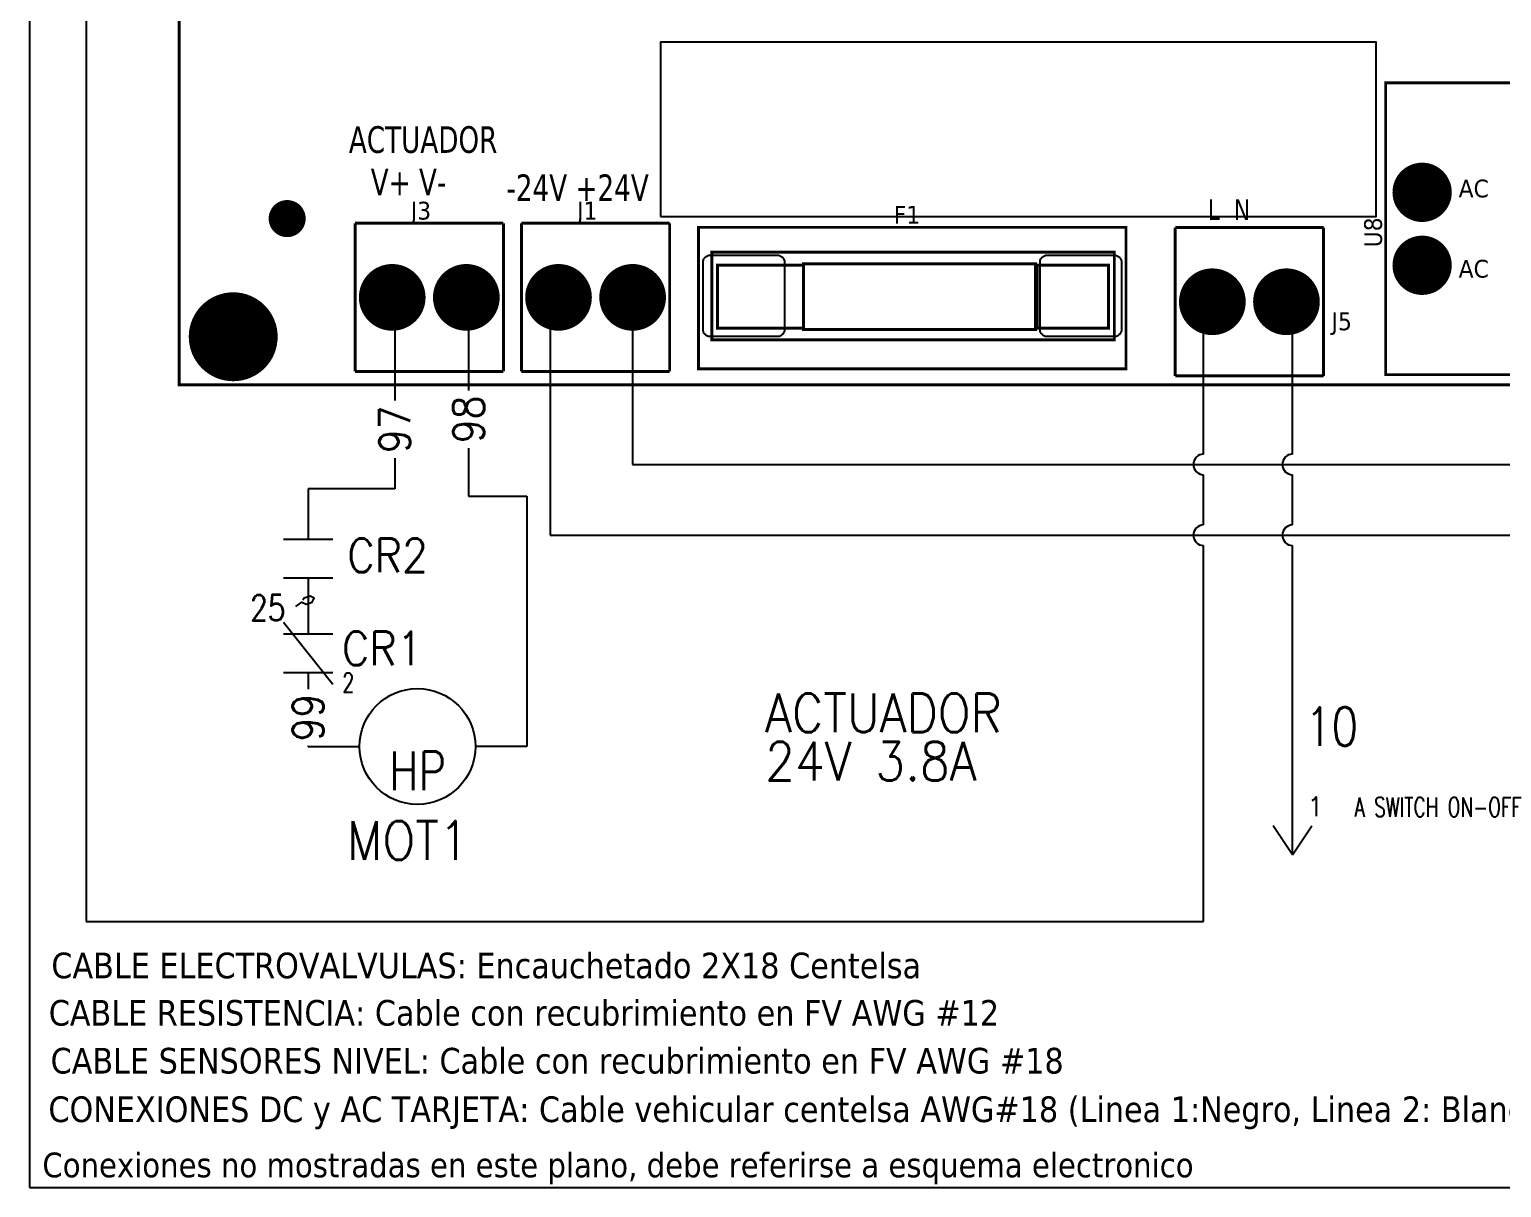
# Model space of a CAD drawing. Header units: millimetres. Extents: x 123.5 to 144.3, y 105.4 to 121.6.
# Drawn here: x 123.51 to 130.66, y 105.41 to 111.03 of the extents above; entities that cross this region are included whole.
import ezdxf
from ezdxf.enums import TextEntityAlignment as Align

# ---------------------------------------------------------------- set-up
doc = ezdxf.new("R2010")
doc.units = ezdxf.units.MM
for name, color, linetype in [('DESC', 250, 'Continuous'), ('MISC', 7, 'Continuous'), ('SYMS', 7, 'Continuous'), ('TAGS', 250, 'Continuous'), ('TERMS', 250, 'Continuous'), ('WIREFIXED', 7, 'Continuous'), ('WIRES', 7, 'Continuous'), ('XREFCHILD', 134, 'Continuous')]:
    doc.layers.add(name, color=color, linetype=linetype)
doc.layers.add('WIRENO', color=7, linetype='Continuous', true_color=0x000000)
doc.styles.add('SLDTEXTSTYLE0', font='tahoma.ttf')
doc.styles.get("Standard").update_dxf_attribs({"font": 'tahoma.ttf'})
doc.styles.add('WD', font='romans.shx')

# ---------------------------------------------------------------- blocks, each defined once
blk = doc.blocks.new('EPAD')
at = {"const_width": 0.5}
blk.add_lwpolyline([(-0.25, 0, 1), (0.25, 0, 1)], format="xyb", close=True, dxfattribs=at)
blk = doc.blocks.new('PuenteH')
at = {"const_width": 0.008}
for points in [[(129.5616, 112.228), (137.6285, 112.228), (137.6285, 116.1374), (129.5616, 116.1374), (129.5616, 112.228)], [(129.5616, 112.228), (137.6285, 112.228), (137.6285, 116.1374), (129.5616, 116.1374), (129.5616, 112.228)], [(129.5616, 112.228), (137.6285, 112.228), (137.6285, 116.1374), (129.5616, 116.1374), (129.5616, 112.228)], [(132.8175, 112.2556), (134.1561, 112.2556), (134.1561, 113.043), (132.8175, 113.043), (132.8175, 112.2556)], [(132.8175, 112.2556), (134.1561, 112.2556), (134.1561, 113.043), (132.8175, 113.043), (132.8175, 112.2556)], [(132.8175, 112.2556), (134.1561, 112.2556), (134.1561, 113.043), (132.8175, 113.043), (132.8175, 112.2556)], [(130.0364, 112.6642), (130.0364, 112.2642)], [(130.0364, 112.6642), (130.4364, 112.6642)], [(130.0364, 112.6642), (130.0364, 112.2642)], [(130.0364, 112.6642), (130.4364, 112.6642)], [(130.0364, 112.6642), (130.0364, 112.2642)], [(130.0364, 112.6642), (130.4364, 112.6642)], [(130.4364, 112.6642), (130.4364, 112.2642)], [(130.4364, 112.6642), (130.4364, 112.2642)], [(130.4364, 112.6642), (130.4364, 112.2642)], [(130.4852, 112.6642), (130.4852, 112.2642)], [(130.4852, 112.6642), (130.8852, 112.6642)], [(130.4852, 112.6642), (130.4852, 112.2642)], [(130.4852, 112.6642), (130.8852, 112.6642)], [(130.4852, 112.6642), (130.4852, 112.2642)], [(130.4852, 112.6642), (130.8852, 112.6642)], [(130.8852, 112.6642), (130.8852, 112.2642)], [(130.8852, 112.6642), (130.8852, 112.2642)], [(130.8852, 112.6642), (130.8852, 112.2642)], [(130.9632, 112.2713), (132.1167, 112.2713), (132.1167, 112.6532), (130.9632, 112.6532), (130.9632, 112.2713)], [(130.9632, 112.2713), (132.1167, 112.2713), (132.1167, 112.6532), (130.9632, 112.6532), (130.9632, 112.2713)], [(130.9632, 112.2713), (132.1167, 112.2713), (132.1167, 112.6532), (130.9632, 112.6532), (130.9632, 112.2713)], [(132.2498, 112.2524), (132.2498, 112.6524)], [(132.6498, 112.6524), (132.2498, 112.6524)], [(132.2498, 112.2524), (132.2498, 112.6524)], [(132.6498, 112.6524), (132.2498, 112.6524)], [(132.2498, 112.2524), (132.2498, 112.6524)], [(132.6498, 112.6524), (132.2498, 112.6524)], [(132.6498, 112.2524), (132.6498, 112.6524)], [(132.6498, 112.2524), (132.6498, 112.6524)], [(132.6498, 112.2524), (132.6498, 112.6524)], [(130.9986, 112.35), (132.0852, 112.35), (132.0852, 112.5863), (130.9986, 112.5863), (130.9986, 112.35)], [(130.9986, 112.35), (132.0852, 112.35), (132.0852, 112.5863), (130.9986, 112.5863), (130.9986, 112.35)], [(130.9986, 112.35), (132.0852, 112.35), (132.0852, 112.5863), (130.9986, 112.5863), (130.9986, 112.35)], [(131.0144, 112.3815), (131.2466, 112.3815), (131.2466, 112.5508), (131.0144, 112.5508), (131.0144, 112.3815)], [(131.0144, 112.3815), (131.2466, 112.3815), (131.2466, 112.5508), (131.0144, 112.5508), (131.0144, 112.3815)], [(131.0144, 112.3815), (131.2466, 112.3815), (131.2466, 112.5508), (131.0144, 112.5508), (131.0144, 112.3815)], [(131.2466, 112.3776), (131.8726, 112.3776), (131.8726, 112.5548), (131.2466, 112.5548), (131.2466, 112.3776)], [(131.2466, 112.3776), (131.8726, 112.3776), (131.8726, 112.5548), (131.2466, 112.5548), (131.2466, 112.3776)], [(131.2466, 112.3776), (131.8726, 112.3776), (131.8726, 112.5548), (131.2466, 112.5548), (131.2466, 112.3776)], [(131.8766, 112.3815), (132.0695, 112.3815), (132.0695, 112.5508), (131.8766, 112.5508), (131.8766, 112.3815)], [(131.8766, 112.3815), (132.0695, 112.3815), (132.0695, 112.5508), (131.8766, 112.5508), (131.8766, 112.3815)], [(131.8766, 112.3815), (132.0695, 112.3815), (132.0695, 112.5508), (131.8766, 112.5508), (131.8766, 112.3815)], [(130.0364, 112.2642), (130.4364, 112.2642)], [(130.0364, 112.2642), (130.4364, 112.2642)], [(130.0364, 112.2642), (130.4364, 112.2642)], [(130.4852, 112.2642), (130.8852, 112.2642)], [(130.4852, 112.2642), (130.8852, 112.2642)], [(130.4852, 112.2642), (130.8852, 112.2642)], [(132.6498, 112.2524), (132.2498, 112.2524)], [(132.6498, 112.2524), (132.2498, 112.2524)], [(132.6498, 112.2524), (132.2498, 112.2524)]]:
    blk.add_lwpolyline(points, dxfattribs=at)
blk.add_lwpolyline([(130.8608, 112.6826), (132.7918, 112.6826), (132.7918, 113.1532), (130.8608, 113.1532), (130.8608, 112.6826)])
for points in [[(130.9952, 112.5782), (131.1752, 112.5782), (131.1773, 112.5781), (131.1793, 112.5778), (131.1812, 112.5773), (131.1831, 112.5766), (131.1848, 112.5758), (131.1865, 112.5748), (131.188, 112.5737), (131.1894, 112.5724), (131.1907, 112.571), (131.1919, 112.5694), (131.1928, 112.5678), (131.1937, 112.566), (131.1943, 112.5642), (131.1948, 112.5622), (131.1951, 112.5602), (131.1952, 112.5582), (131.1952, 112.3782), (131.1951, 112.3761), (131.1948, 112.3741), (131.1943, 112.3721), (131.1937, 112.3703), (131.1928, 112.3685), (131.1919, 112.3669), (131.1907, 112.3653), (131.1894, 112.3639), (131.188, 112.3627), (131.1865, 112.3615), (131.1848, 112.3605), (131.1831, 112.3597), (131.1812, 112.359), (131.1793, 112.3586), (131.1773, 112.3583), (131.1752, 112.3582), (130.9952, 112.3582), (130.9931, 112.3583), (130.9911, 112.3586), (130.9892, 112.359), (130.9873, 112.3597), (130.9856, 112.3605), (130.9839, 112.3615), (130.9824, 112.3627), (130.981, 112.3639), (130.9797, 112.3653), (130.9786, 112.3669), (130.9776, 112.3685), (130.9768, 112.3703), (130.9761, 112.3721), (130.9756, 112.3741), (130.9753, 112.3761), (130.9752, 112.3782), (130.9752, 112.5582), (130.9753, 112.5602), (130.9756, 112.5622), (130.9761, 112.5642), (130.9768, 112.566), (130.9776, 112.5678), (130.9786, 112.5694), (130.9797, 112.571), (130.981, 112.5724), (130.9824, 112.5737), (130.9839, 112.5748), (130.9856, 112.5758), (130.9873, 112.5766), (130.9892, 112.5773), (130.9911, 112.5778), (130.9931, 112.5781), (130.9952, 112.5782)], [(131.9047, 112.5782), (132.0847, 112.5782), (132.0867, 112.5781), (132.0888, 112.5778), (132.0907, 112.5773), (132.0925, 112.5766), (132.0943, 112.5758), (132.0959, 112.5748), (132.0975, 112.5737), (132.0989, 112.5724), (132.1002, 112.571), (132.1013, 112.5694), (132.1023, 112.5678), (132.1031, 112.566), (132.1038, 112.5642), (132.1043, 112.5622), (132.1046, 112.5602), (132.1047, 112.5582), (132.1047, 112.3782), (132.1046, 112.3761), (132.1043, 112.3741), (132.1038, 112.3721), (132.1031, 112.3703), (132.1023, 112.3685), (132.1013, 112.3669), (132.1002, 112.3653), (132.0989, 112.3639), (132.0975, 112.3627), (132.0959, 112.3615), (132.0943, 112.3605), (132.0925, 112.3597), (132.0907, 112.359), (132.0888, 112.3586), (132.0867, 112.3583), (132.0847, 112.3582), (131.9047, 112.3582), (131.9026, 112.3583), (131.9006, 112.3586), (131.8986, 112.359), (131.8968, 112.3597), (131.895, 112.3605), (131.8934, 112.3615), (131.8919, 112.3627), (131.8904, 112.3639), (131.8892, 112.3653), (131.888, 112.3669), (131.887, 112.3685), (131.8862, 112.3703), (131.8855, 112.3721), (131.8851, 112.3741), (131.8848, 112.3761), (131.8847, 112.3782), (131.8847, 112.5582), (131.8848, 112.5602), (131.8851, 112.5622), (131.8855, 112.5642), (131.8862, 112.566), (131.887, 112.5678), (131.888, 112.5694), (131.8892, 112.571), (131.8904, 112.5724), (131.8919, 112.5737), (131.8934, 112.5748), (131.895, 112.5758), (131.8968, 112.5766), (131.8986, 112.5773), (131.9006, 112.5778), (131.9026, 112.5781), (131.9047, 112.5782)]]:
    blk.add_lwpolyline(points, close=True)
for p, xscale, yscale in [((132.9159, 112.7477), 0.16, 0.16), ((129.8529, 112.6768), 0.1, 0.1), ((132.9159, 112.5508), 0.16, 0.16), ((130.1364, 112.4642), 0.18, 0.18), ((130.3364, 112.4642), 0.18, 0.18), ((130.5852, 112.4642), 0.18, 0.18), ((130.7852, 112.4642), 0.18, 0.18), ((132.3498, 112.4524), 0.18, 0.18), ((132.5498, 112.4524), 0.18, 0.18), ((129.7073, 112.3579), 0.24, 0.24)]:
    blk.add_blockref('EPAD', p, dxfattribs=dict(xscale=xscale, yscale=yscale))
for s, height, width, p in [('ACTUADOR', 0.072, 0.833333, (130.0194, 112.8541)), ('ACTUADOR', 0.072, 0.833333, (130.0194, 112.8541)), ('ACTUADOR', 0.072, 0.833333, (130.0194, 112.8541)), ('V+ V-', 0.072, 0.833333, (130.0784, 112.7399)), ('V+ V-', 0.072, 0.833333, (130.0784, 112.7399)), ('V+ V-', 0.072, 0.833333, (130.0784, 112.7399)), ('-24V +24V', 0.072, 0.833333, (130.4445, 112.7241)), ('-24V +24V', 0.072, 0.833333, (130.4445, 112.7241)), ('-24V +24V', 0.072, 0.833333, (130.4445, 112.7241)), ('AC', 0.048, 1.041667, (133.0144, 112.734)), ('AC', 0.048, 1.041667, (133.0144, 112.734)), ('AC', 0.048, 1.041667, (133.0144, 112.734)), ('J3', 0.048, 1.041667, (130.1864, 112.6742)), ('J3', 0.048, 1.041667, (130.1864, 112.6742)), ('J3', 0.048, 1.041667, (130.1864, 112.6742)), ('J1', 0.048, 1.041667, (130.6352, 112.6742)), ('J1', 0.048, 1.041667, (130.6352, 112.6742)), ('J1', 0.048, 1.041667, (130.6352, 112.6742)), ('L  N', 0.056, 0.892857, (132.3372, 112.6729)), ('L  N', 0.056, 0.892857, (132.3372, 112.6729)), ('L  N', 0.056, 0.892857, (132.3372, 112.6729)), ('F1', 0.048, 1.041667, (131.4899, 112.6632)), ('F1', 0.048, 1.041667, (131.4899, 112.6632)), ('F1', 0.048, 1.041667, (131.4899, 112.6632)), ('AC', 0.048, 1.041667, (133.0144, 112.5175)), ('AC', 0.048, 1.041667, (133.0144, 112.5175)), ('AC', 0.048, 1.041667, (133.0144, 112.5175)), ('J5', 0.048, 1.041667, (132.6714, 112.3755)), ('J5', 0.048, 1.041667, (132.6714, 112.3755)), ('J5', 0.048, 1.041667, (132.6714, 112.3755))]:
    blk.add_text(s, height=height, dxfattribs=dict(width=width)).set_placement(p)
at = {"width": 1.041667}
blk.add_text('U8', height=0.048, rotation=90, dxfattribs=at).set_placement((132.8075, 112.5993))
blk.add_text('U8', height=0.048, rotation=90, dxfattribs=at).set_placement((132.8075, 112.5993))
blk.add_text('U8', height=0.048, rotation=90, dxfattribs=at).set_placement((132.8075, 112.5993))
blk = doc.blocks.new('HMO12')
blk.add_circle((0, 0), 0.1875)
at = {"style": 'WD'}
for tag, width, p in [('INST', 0.7, (-0.0257, 0.5595)), ('LOC', 0.7, (-0.0257, 0.3899)), ('TAG1', 0.9, (-0.0312, 0.2336)), ('RATING1', 0.8, (0, 0))]:
    blk.add_attdef(tag, text='', height=0.125, dxfattribs=dict(at, width=width)).set_placement(p, align=Align.CENTER)
at = {"style": 'WD', "flags": 9}
blk.add_attdef('FAMILY', text='', height=0.01, dxfattribs=at).set_placement((-0.0053, 0.1698), align=Align.CENTER)
at = {"linetype": 'Continuous', "style": 'WD', "flags": 1}
for tag, p in [('MFG', (0, 0.1404)), ('CAT', (0, 0.1593))]:
    blk.add_attdef(tag, text='', height=0.01, dxfattribs=at).set_placement(p, align=Align.MIDDLE)
at = {"style": 'WD'}
for tag, p, width in [('DESC1', (1.126, 0.0461), 0.9), ('DESC2', (1.126, -0.1101), 0.9), ('DESC3', (1.126, -0.2664), 0.9), ('RATING3', (1.125, -0.4226), 0.8), ('RATING4', (1.125, -0.5789), 0.8), ('WDTAGALT', (1.125, -0.75), 0.7)]:
    blk.add_attdef(tag, p, '', height=0.125, dxfattribs=dict(at, width=width))
at = {"linetype": 'Continuous', "style": 'WD', "flags": 9}
blk.add_attdef('ASSYCODE', text='', height=0.01, dxfattribs=at).set_placement((0, 0.125), align=Align.CENTER)
at = {"style": 'WD', "flags": 1}
for tag, p in [('X4TERM01', (-0.1875, 0)), ('X1TERM02', (0.1875, 0)), ('X0TERM03', (0.1326, -0.1326))]:
    blk.add_attdef(tag, p, '', height=0.0125, dxfattribs=at)
at = {"linetype": 'Continuous', "style": 'WD'}
blk.add_attdef('TERM01', text='', height=0.125, dxfattribs=at).set_placement((-0.2312, -0.0349), align=Align.TOP_RIGHT)
at = {"style": 'WD', "width": 0.8}
blk.add_attdef('RATING2', text='', height=0.125, dxfattribs=at).set_placement((0.0012, -0.0165), align=Align.TOP_CENTER)
at = {"linetype": 'Continuous', "style": 'WD'}
for tag, p in [('TERM02', (0.2312, -0.0349)), ('TERM03', (0.0625, -0.2188))]:
    blk.add_attdef(tag, text='', height=0.125, dxfattribs=at).set_placement(p, align=Align.TOP_LEFT)
blk = doc.blocks.new('VCR22')
at = {"linetype": 'Continuous'}
for p, q in [((-0.08, 0.1), (0.08, -0.1)), ((-0.08, 0.0625), (0.08, 0.0625)), ((-0.08, -0.0625), (0.08, -0.0625))]:
    blk.add_line(p, q, dxfattribs=at)
at = {"style": 'WD'}
for tag, p, height, width in [('INST', (0.125, 0.1785), 0.0625, 0.7), ('LOC', (0.125, 0.0938), 0.0625, 0.7), ('TAG2', (0.1095, -0.0393), 0.1094, 0.9), ('XREF', (0.1115, -0.1263), 0.0625, 0.7), ('DESC1', (0.1115, -0.2157), 0.0625, 0.7), ('DESC2', (0.1115, -0.3006), 0.0625, 0.7)]:
    blk.add_attdef(tag, p, '', height=height, dxfattribs=dict(at, width=width))
at = {"linetype": 'Continuous', "style": 'WD', "flags": 8}
blk.add_attdef('TERM01', text='', height=0.0625, dxfattribs=at).set_placement((-0.0312, 0.125), align=Align.RIGHT)
at = {"color": 7, "style": 'WD', "flags": 1}
for tag, p in [('X2TERM01', (0, 0.0625)), ('X8TERM02', (0, -0.0625))]:
    blk.add_attdef(tag, p, '', height=0.0109, dxfattribs=at)
at = {"style": 'WD'}
for tag, p, flags in [('FAMILY', (-0.1522, -0.001), 9), ('CONTACT', (-0.1522, -0.0177), 1)]:
    blk.add_attdef(tag, p, '', height=0.01, dxfattribs=dict(at, flags=flags))
at = {"color": 7, "style": 'WD'}
for tag, p in [('X4LINK', (-0.1406, 0)), ('X1LINK', (0.125, 0))]:
    blk.add_attdef(tag, p, '', height=0.01, dxfattribs=at)
at = {"linetype": 'Continuous', "style": 'WD', "flags": 8}
blk.add_attdef('TERM02', text='', height=0.0625, dxfattribs=at).set_placement((-0.0312, -0.125), align=Align.TOP_RIGHT)
blk = doc.blocks.new('WD_WNV1')
at = {"style": 'WD', "width": 0.9}
blk.add_attdef('WIRENO', text='', height=0.1, rotation=90, dxfattribs=at).set_placement((0, 0), align=Align.MIDDLE_CENTER)
at = {"style": 'WD', "flags": 1}
for tag, p in [('W01USER', (0, 0.0781)), ('W02USER', (0, 0.0703)), ('W03USER', (0, 0.0625)), ('W04USER', (0, 0.0547)), ('W05USER', (0, 0.0469)), ('W06USER', (0, 0.0391)), ('W07USER', (0, 0.0312)), ('W08USER', (0, 0.0234)), ('W09USER', (0, 0.0156)), ('W10USER', (0, 0.0078))]:
    blk.add_attdef(tag, text='', height=0.005, dxfattribs=at).set_placement(p, align=Align.CENTER)
at = {"color": 7, "style": 'WD'}
for tag, p in [('X2_TINY_DOT_DONT_REMOVE', (0, 0.0625)), ('X8_TINY_DOT_DONT_REMOVE', (0, -0.0625))]:
    blk.add_attdef(tag, p, '', height=0.0001, dxfattribs=at)
at = {"style": 'WD', "flags": 1}
for tag, p in [('X2TERM01', (0, 0.0625)), ('X8TERM01', (0, -0.0625))]:
    blk.add_attdef(tag, p, '', height=0.01, dxfattribs=at)
blk = doc.blocks.new('VCR21')
at = {"linetype": 'Continuous'}
for p, q in [((-0.08, 0.0625), (0.08, 0.0625)), ((-0.08, -0.0625), (0.08, -0.0625))]:
    blk.add_line(p, q, dxfattribs=at)
at = {"style": 'WD'}
for tag, p, height, width in [('INST', (0.125, 0.1785), 0.0625, 0.7), ('LOC', (0.125, 0.0938), 0.0625, 0.7), ('TAG2', (0.1269, -0.045), 0.1094, 0.9), ('XREF', (0.1287, -0.1369), 0.0625, 0.7), ('DESC1', (0.1287, -0.2264), 0.0625, 0.7), ('DESC2', (0.1287, -0.3112), 0.0625, 0.7)]:
    blk.add_attdef(tag, p, '', height=height, dxfattribs=dict(at, width=width))
at = {"linetype": 'Continuous', "style": 'WD', "width": 0.9, "flags": 8}
blk.add_attdef('TERM01', text='', height=0.0625, dxfattribs=at).set_placement((-0.0312, 0.125), align=Align.RIGHT)
at = {"color": 7, "style": 'WD', "flags": 1}
for tag, p in [('X2TERM01', (0, 0.0625)), ('X8TERM02', (0, -0.0625))]:
    blk.add_attdef(tag, p, '', height=0.0109, dxfattribs=at)
at = {"style": 'WD'}
for tag, p, flags in [('FAMILY', (-0.1808, 0.0031), 9), ('CONTACT', (-0.1808, -0.0135), 1)]:
    blk.add_attdef(tag, p, '', height=0.01, dxfattribs=dict(at, flags=flags))
at = {"color": 7, "style": 'WD'}
for tag, p in [('X4LINK', (-0.1406, 0)), ('X1LINK', (0.125, 0))]:
    blk.add_attdef(tag, p, '', height=0.01, dxfattribs=at)
at = {"linetype": 'Continuous', "style": 'WD', "width": 0.9, "flags": 8}
blk.add_attdef('TERM02', text='', height=0.0625, dxfattribs=at).set_placement((-0.0312, -0.125), align=Align.TOP_RIGHT)
blk = doc.blocks.new('WD_WNV')
at = {"style": 'WD', "flags": 1}
for tag, p in [('W01USER', (-0.0625, 0.0938)), ('W02USER', (-0.0625, 0.0859)), ('W03USER', (-0.0625, 0.0781)), ('W04USER', (-0.0625, 0.0703)), ('W05USER', (-0.0625, 0.0625)), ('W06USER', (-0.0625, 0.0547)), ('W07USER', (-0.0625, 0.0469)), ('W08USER', (-0.0625, 0.0391)), ('W09USER', (-0.0625, 0.0312)), ('W10USER', (-0.0625, 0.0234))]:
    blk.add_attdef(tag, text='', height=0.005, dxfattribs=at).set_placement(p, align=Align.CENTER)
at = {"linetype": 'Continuous', "style": 'WD', "width": 0.8}
blk.add_attdef('WIRENO', text='', height=0.125, dxfattribs=at).set_placement((-0.05, 0), align=Align.MIDDLE_RIGHT)
blk = doc.blocks.new('VCN1_P')
for q in [(-0.0625, 0.125), (0.0625, 0.125), (0, 0.0938)]:
    blk.add_line((0, 0.0312), q)
at = {"style": 'WD', "width": 0.7}
for tag, p in [('DESC1', (0.0938, 0.5641)), ('DESC2', (0.0938, 0.4793)), ('INST', (0.0521, 0.39)), ('LOC', (-0.0938, 0.3052))]:
    blk.add_attdef(tag, text='', height=0.0625, dxfattribs=at).set_placement(p, align=Align.RIGHT)
at = {"style": 'WD'}
blk.add_attdef('TAG1', text='', height=0.1094, dxfattribs=at).set_placement((-0.0938, 0.1562), align=Align.RIGHT)
at = {"linetype": 'Continuous', "style": 'WD', "flags": 8}
blk.add_attdef('TERM01', (0.047, 0.1562), '', height=0.0625, dxfattribs=at)
at = {"style": 'WD'}
for tag, p, height, flags in [('X2TERM01', (0, 0.0938), 0.0109, 1), ('WDBLKNAM', (-0.1942, 0.0118), 0.01, 9), ('FAMILY', (-0.1942, 0.0324), 0.01, 9)]:
    blk.add_attdef(tag, p, '', height=height, dxfattribs=dict(at, flags=flags))
for tag, p in [('X4LINK', (-0.125, 0.0625)), ('X1LINK', (0.125, 0.0625))]:
    blk.add_attdef(tag, p, '', height=0.01, dxfattribs=at)
at = {"linetype": 'Continuous', "style": 'WD', "flags": 9}
for tag, p in [('MFG', (-0.1711, -0.0312)), ('CAT', (-0.1692, -0.0118)), ('ASSYCODE', (-0.1875, -0.0625))]:
    blk.add_attdef(tag, text='', height=0.01, dxfattribs=at).set_placement(p, align=Align.CENTER)

msp = doc.modelspace()

# ---------------------------------------------------------------- linework, layer by layer
at = {"color": 7, "linetype": 'Continuous'}
for p, q in [((123.5055, 121.5905), (123.5055, 105.4055)), ((123.5055, 105.4055), (144.2555, 105.4055))]:
    msp.add_line(p, q, dxfattribs=at)
at = {"layer": 'WIRENO'}
msp.add_lwpolyline([(124.8, 108.2273), (124.8295, 108.2486), (124.8492, 108.2388), (124.8786, 108.2486), (124.8884, 108.2682), (124.8688, 108.2781), (124.8394, 108.2683), (124.8344, 108.2585)], dxfattribs=at)
at = {"layer": 'WIRES'}
for p, q in [((123.7815, 118.2255), (123.7815, 106.6977)), ((125.2799, 109.7648), (125.2799, 109.2291)), ((126.0354, 109.7292), (126.0354, 108.574)), ((125.6389, 109.6958), (125.6389, 109.2774)), ((126.4344, 109.6467), (126.4344, 108.9178)), ((129.2097, 108.9678), (129.2097, 109.6978)), ((129.6415, 108.9678), (129.6415, 109.6568)), ((125.6389, 108.9964), (125.6389, 108.7643)), ((125.2799, 108.9481), (125.2799, 108.7988)), ((126.4344, 108.9178), (142.1534, 108.9178)), ((129.2097, 108.624), (129.2097, 108.8678)), ((129.6415, 108.624), (129.6415, 108.8678)), ((125.2799, 108.7988), (124.8591, 108.7988)), ((124.8591, 108.7988), (124.8591, 108.5551)), ((125.6389, 108.7643), (125.9216, 108.7643)), ((125.9216, 108.7643), (125.9216, 107.5478)), ((126.0354, 108.574), (134.0506, 108.574)), ((129.2097, 106.6977), (129.2097, 108.524)), ((129.6415, 107.116), (129.6415, 108.524)), ((124.8591, 108.3676), (124.8591, 108.0948)), ((124.8591, 107.9073), (124.8591, 107.8257)), ((124.8591, 107.5478), (124.8591, 107.551)), ((124.8591, 107.5478), (125.1091, 107.5478)), ((125.9216, 107.5478), (125.6716, 107.5478)), ((123.7815, 106.6977), (129.2097, 106.6977))]:
    msp.add_line(p, q, dxfattribs=at)
for centre in [(129.2097, 108.9178), (129.6415, 108.9178), (129.2097, 108.574), (129.6415, 108.574)]:
    msp.add_arc(centre, 0.05, 90, 270, dxfattribs=at)

# ---------------------------------------------------------------- block references
at = {"layer": 'DESC', "xscale": 1.8, "yscale": 1.8, "zscale": 1.8}
msp.add_blockref('PuenteH', (-108.9777, -92.7063), dxfattribs=at)
at = {"layer": 'SYMS'}
ref = msp.add_blockref('VCR21', (124.8591, 108.4614), dxfattribs=dict(at, xscale=1.5, yscale=1.5, zscale=1.5))
ref.add_attrib('TAG2', 'CR2', (125.0496, 108.3939), dxfattribs={"layer": 'TAGS', "height": 0.16406, "style": 'WD', "width": 0.9})
ref = msp.add_blockref('VCR22', (124.8591, 108.0011), dxfattribs=dict(at, xscale=1.5, yscale=1.5, zscale=1.5))
ref.add_attrib('XREF', '2', (125.0264, 107.8117), dxfattribs={"layer": 'XREFCHILD', "height": 0.0938, "style": 'WD', "width": 0.7})
ref.add_attrib('TAG2', 'CR1', (125.0234, 107.9422), dxfattribs={"layer": 'TAGS', "height": 0.16406, "style": 'WD', "width": 0.9})
ref = msp.add_blockref('HMO12', (125.3904, 107.5478), dxfattribs=dict(at, xscale=1.5, yscale=1.5, zscale=1.5))
ref.add_attrib('RATING2', 'HP', dxfattribs={"layer": 'MISC', "height": 0.1875, "style": 'WD', "width": 0.8}).set_placement((125.3922, 107.523), align=Align.TOP_CENTER)
ref.add_attrib('DESC1', 'ACTUADOR', (127.0795, 107.617), dxfattribs={"layer": 'DESC', "height": 0.1875, "style": 'WD', "width": 0.9})
ref.add_attrib('DESC2', '24V 3.8A', (127.0795, 107.3826), dxfattribs={"layer": 'DESC', "height": 0.1875, "style": 'WD', "width": 0.9})
ref.add_attrib('TAG1', 'MOT1', dxfattribs={"layer": 'TAGS', "height": 0.1875, "style": 'WD', "width": 0.9}).set_placement((125.3435, 106.998), align=Align.CENTER)
ref = msp.add_blockref('VCN1_P', (129.6415, 106.9754), dxfattribs=dict(at, xscale=1.5, yscale=1.5, zscale=1.5))
ref.add_attrib('DESC1', 'A SWITCH ON-OFF', dxfattribs={"layer": 'DESC', "height": 0.09375, "style": 'WD', "width": 0.7}).set_placement((130.755, 107.2069), align=Align.RIGHT)
ref.add_attrib('TERM01', '1', (129.712, 107.2097), dxfattribs={"layer": 'TERMS', "linetype": 'Continuous', "height": 0.0938, "style": 'WD', "flags": 8})
at = {"layer": 'WIREFIXED'}
ref = msp.add_blockref('WD_WNV1', (125.6389, 109.1369), dxfattribs=dict(at, xscale=1.5, yscale=1.5, zscale=1.5))
ref.add_attrib('X2_TINY_DOT_DONT_REMOVE', '.', (125.6389, 109.2774), dxfattribs={"layer": '0', "color": 7, "height": 0.00015, "style": 'WD'})
ref.add_attrib('X8_TINY_DOT_DONT_REMOVE', '.', (125.6389, 108.9964), dxfattribs={"layer": '0', "color": 7, "height": 0.00015, "style": 'WD'})
ref.add_attrib('WIRENOF', '98', dxfattribs={"height": 0.15, "rotation": 90, "style": 'WD', "width": 0.9}).set_placement((125.6389, 109.1369), align=Align.MIDDLE_CENTER)
ref = msp.add_blockref('WD_WNV1', (125.2799, 109.0886), dxfattribs=dict(at, xscale=1.5, yscale=1.5, zscale=1.5))
ref.add_attrib('X2_TINY_DOT_DONT_REMOVE', '.', (125.2799, 109.2291), dxfattribs={"layer": '0', "color": 7, "height": 0.00015, "style": 'WD'})
ref.add_attrib('X8_TINY_DOT_DONT_REMOVE', '.', (125.2799, 108.9481), dxfattribs={"layer": '0', "color": 7, "height": 0.00015, "style": 'WD'})
ref.add_attrib('WIRENOF', '97', dxfattribs={"height": 0.15, "rotation": 90, "style": 'WD', "width": 0.9}).set_placement((125.2799, 109.0886), align=Align.MIDDLE_CENTER)
ref = msp.add_blockref('WD_WNV1', (124.8591, 107.6883), dxfattribs=dict(at, xscale=1.5, yscale=1.5, zscale=1.5))
ref.add_attrib('X2_TINY_DOT_DONT_REMOVE', '.', (124.8591, 107.8257), dxfattribs={"layer": '0', "color": 7, "height": 0.00015, "style": 'WD'})
ref.add_attrib('X8_TINY_DOT_DONT_REMOVE', '.', (124.8591, 107.551), dxfattribs={"layer": '0', "color": 7, "height": 0.00015, "style": 'WD'})
ref.add_attrib('WIRENOF', '99', dxfattribs={"height": 0.15, "rotation": 90, "style": 'WD', "width": 0.9}).set_placement((124.8591, 107.6883), align=Align.MIDDLE_CENTER)
ref = msp.add_blockref('WD_WNV', (130.0882, 107.6627), dxfattribs=dict(at, xscale=1.5, yscale=1.5, zscale=1.5))
ref.add_attrib('WIRENOF', '10', dxfattribs={"linetype": 'Continuous', "height": 0.1875, "style": 'WD', "width": 0.8}).set_placement((129.9598, 107.6449), align=Align.MIDDLE_RIGHT)
at = {"layer": 'WIRENO'}
ref = msp.add_blockref('WD_WNV', (124.8591, 108.2585), dxfattribs=at)
ref.add_attrib('WIRENO', '25', dxfattribs={"linetype": 'Continuous', "height": 0.125, "style": 'WD', "width": 0.8}).set_placement((124.7486, 108.2216), align=Align.MIDDLE_RIGHT)

# ---------------------------------------------------------------- texts
at = {"color": 7, "linetype": 'Continuous', "lineweight": 0, "char_height": 0.1245, "attachment_point": 1, "style": 'SLDTEXTSTYLE0'}
for s, insert in [('CABLE ELECTROVALVULAS: Encauchetado 2X18 Centelsa', (123.612, 106.5466)), ('CABLE RESISTENCIA: Cable con recubrimiento en FV AWG #12', (123.5991, 106.3165)), ('CABLE SENSORES NIVEL: Cable con recubrimiento en FV AWG #18', (123.6083, 106.0839)), ('CONEXIONES DC y AC TARJETA: Cable vehicular centelsa AWG#18 (Linea 1:Negro, Linea 2: Blanco,GND:Negro, +VDC:Rojo)', (123.5975, 105.8482))]:
    msp.add_mtext(s, dxfattribs=dict(at, insert=insert))
at = {"insert": (123.5684, 105.5753), "char_height": 0.12, "attachment_point": 1}
msp.add_mtext_dynamic_manual_height_columns('Conexiones no mostradas en este plano, debe referirse a esquema electronico', width=9.456212, gutter_width=0.05, heights=[0], dxfattribs=at)

doc.saveas('drawing.dxf')
